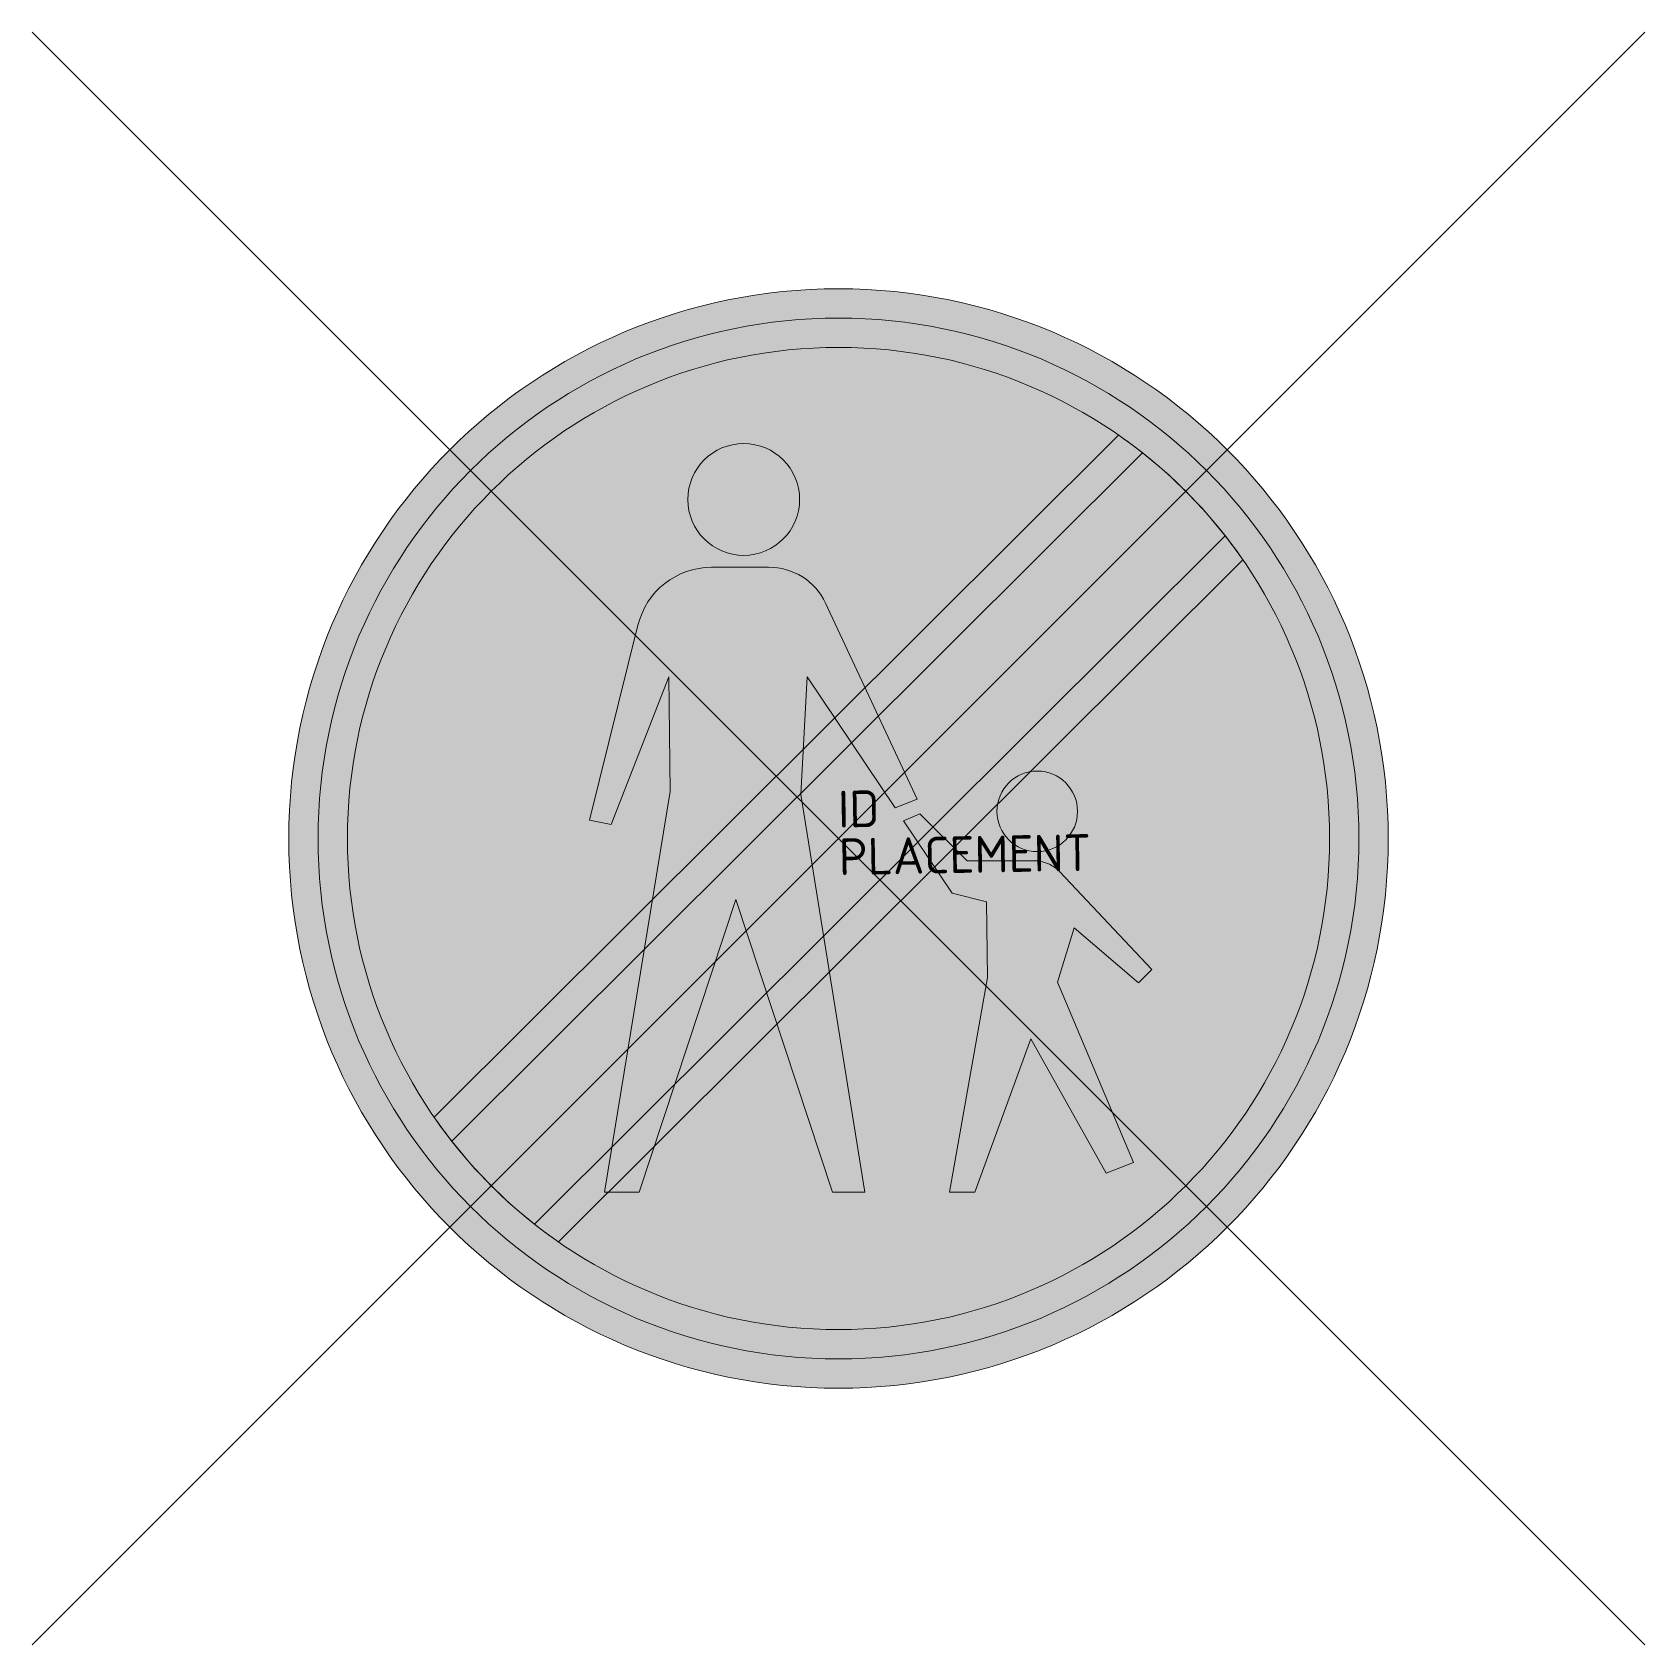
# Model space of a CAD drawing. Extents: x -5.5 to 5.5, y -5.5 to 5.5.
import ezdxf
from ezdxf.enums import TextEntityAlignment as Align

# ---------------------------------------------------------------- set-up
doc = ezdxf.new("R2010")
doc.units = 0
doc.styles.add('NLCS-ISO', font='NLCS-ISO.ttf', dxfattribs={"height": 0.25})

msp = doc.modelspace()

# ---------------------------------------------------------------- hatches: boundary and pattern name
at = {"true_color": 0xf1f0ea}
h = msp.add_hatch(color=7, dxfattribs=at)
h.dxf.hatch_style = 1
h.paths.add_polyline_path([(3.356918426236202, 1.154815430965423), (3.546040591094581, 1.219875455245165, 0.5778775703740554), (-2.833352101912186, 2.456545514862242), (-2.682239989810203, 2.325529754069589, -0.5778775703740551)])
h = msp.add_hatch(color=7, dxfattribs=at)
h.dxf.hatch_style = 1
h.paths.add_polyline_path([(-2.682239989810203, 2.325529754069589), (-2.531127877708219, 2.194513993276936, -0.5778775703740553), (3.167796261377825, 1.089755406685681), (3.356918426236202, 1.154815430965423, 0.5778775703740551)])
h = msp.add_hatch(color=7, dxfattribs=at)
h.dxf.hatch_style = 1
h.paths.add_polyline_path([(-1.315348243849138, 3.080967217839714), (-0.8968491401994068, 2.600378728187624, -0.6435271716839948), (-0.2651726326382047, 2.312836812795195, -0.4301736702111196), (-0.6671047048489307, 1.932112919750491), (-0.671560402364791, 1.849957880533205), (-0.4769953382707781, 1.849957880533205, -0.2942182160257907), (-0.08786521008275239, 1.605184124963336), (0.5366405055860737, 0.2683202527930506), (0.4613146991221648, 0.2385104383855254), (0.4989712177290584, 0.1443627572432296), (0.5554623802644598, 0.1679028698413336), (0.8787031778280121, -0.1521966921924469), (1.310075948667255, -0.1521966921924474), (1.318880283595319, -0.08707459279547392, -0.3753796217921427), (1.080973908605999, 0.1851605113798951, -0.6425593607328596), (1.535524010840343, 0.3928256092541622), (2.79483643741631, 1.846994663795786, 0.3622902882680566)])
h = msp.add_hatch(color=7, dxfattribs=at)
h.dxf.hatch_style = 1
h.paths.add_polyline_path([(-0.866125466458805, 1.849957880533205), (-0.671560402364791, 1.849957880533205), (-0.6671047048489307, 1.932112919750491, -0.3984315623044322), (-1.027739480615519, 2.312836812795195, -0.2168950014685516), (-0.896849140199407, 2.600378728187624), (-1.315348243849139, 3.080967217839713, 0.3003999121999488), (-3.35, 0, 1), (3.35, 0, 0.1470390440910589), (2.794836437416309, 1.846994663795787), (1.535524010840343, 0.3928256092541622, -0.2176120070982764), (1.630397585091342, 0.1851605113798951, -0.4541439820040132), (1.318880283595319, -0.08707459279547392), (1.310075948667254, -0.1521966921924474), (1.355685746848669, -0.1521966921924474, -0.1814952176683639), (1.509453056806017, -0.2275097294062347), (2.137087238754495, -0.8928131992117261), (2.046093562392089, -0.9838068755741292), (1.606754742728207, -0.6103573865347189), (1.493772417657403, -0.980665640044359), (2.011565510064846, -2.210829658203381), (1.826411383310027, -2.283001459887397), (1.311759526432354, -1.366654532702614), (0.9289118693038705, -2.411689962607058), (0.7562971461678942, -2.411689962607057), (1.016764310136502, -0.949278823246885), (1.010507377577201, -0.4314857308394418), (0.7751445593465229, -0.37187887127451), (0.4424800551936574, 0.1208226446451255), (0.4989712177290588, 0.1443627572432291), (0.4613146991221648, 0.238510438385525), (0.3859888926582555, 0.2087006239779989), (-0.2133869387723997, 1.103071671704504), (-0.2573259284388363, 0.2997070695905228), (0.1788716556952781, -2.411689962607058), (-0.04078498488654292, -2.411689962607058), (-0.6998059836324921, -0.4158050916908267), (-1.358826982378441, -2.411689962607058), (-1.59731826688877, -2.411689962607058), (-1.148568509885692, 0.3216701797986812), (-1.157979447224884, 1.103071671704505), (-1.550250810942682, 0.09571829890719652), (-1.697748419090608, 0.1239638801748972), (-1.367489138782952, 1.457608955989445, -0.3447712033637069)])
h = msp.add_hatch(color=7, dxfattribs=at)
h.dxf.hatch_style = 1
edge = h.paths.add_edge_path()
edge.add_arc((-1.001421168211891e-12, -7.407408020299044e-13), 3.349999999998754, 214.5870660847061, 218.0470201822289, ccw=False)
edge.add_line((-2.757936183107335, -1.901654019507056), (1.910821040429612, 2.751592802623872))
edge.add_arc((-1.219024881038422e-13, -1.549871342376719e-13), 3.350000000000197, 51.7623170129296, 55.22227111045089, ccw=False)
edge.add_line((2.073399130283063, 2.631257502895039), (-2.638142558734877, -2.064631647483829))
h = msp.add_hatch(color=7, dxfattribs=at)
h.dxf.hatch_style = 1
edge = h.paths.add_edge_path()
edge.add_arc((-0.6464560566268619, 2.312836812795195), 0.3812834239886574, 0, 360)
h = msp.add_hatch(color=7, dxfattribs=at)
h.dxf.hatch_style = 1
edge = h.paths.add_edge_path()
edge.add_arc((3.597122599785507e-14, 3.597122599785507e-14), 3.349999999999949, 38.04702018222821, 51.762317012929714, ccw=False)
edge.add_line((2.638142558734878, 2.064631647483829), (-2.073399130283062, -2.631257502895039))
edge.add_arc((1.820765760385257e-14, 1.820765760385257e-14), 3.350000000000025, 218.0470201822284, 231.7623170129296, ccw=False)
edge.add_line((-2.638142558734878, -2.064631647483829), (2.073399130283062, 2.631257502895039))
h = msp.add_hatch(color=7, dxfattribs=at)
h.dxf.hatch_style = 1
h.paths.add_polyline_path([(-2.682239989810203, 2.325529754069589), (-2.833352101912186, 2.456545514862242, 0.1804943458269968), (-3.75, 0, 0.4142135623730951), (0, -3.75), (0, -3.55, -0.4142135623730951), (-3.55, 0, -0.1804943458269968)])
h = msp.add_hatch(color=7, dxfattribs=at)
h.dxf.hatch_style = 1
h.paths.add_polyline_path([(-3.35, 0, -0.1804943458269968), (-2.531127877708219, 2.194513993276936), (-2.682239989810203, 2.325529754069589, 0.1804943458269968), (-3.55, 0, 0.4142135623730951), (0, -3.55), (0, -3.35, -0.4142135623730951)])
h = msp.add_hatch(color=7, dxfattribs=at)
h.dxf.hatch_style = 1
edge = h.paths.add_edge_path()
edge.add_arc((-8.65085780787922e-13, -6.425970866530406e-13), 3.350000000001077, 34.58706608470743, 38.04702018222785)
edge.add_line((2.638142558734878, 2.064631647483829), (-2.073399130283063, -2.63125750289504))
edge.add_arc((6.246114736541131e-13, 8.633094239485217e-13), 3.350000000001065, 231.7623170129304, 235.2222711104508)
edge.add_line((-1.91082104042961, -2.751592802623873), (2.757936183107337, 1.901654019507055))
h = msp.add_hatch(color=7, dxfattribs=at)
h.dxf.hatch_style = 1
edge = h.paths.add_edge_path()
edge.add_line((0.1788716556952775, -2.411689962607058), (-0.2573259284388357, 0.2997070695905246))
edge.add_line((-0.2573259284388357, 0.2997070695905246), (-0.2133869387723998, 1.103071671704504))
edge.add_line((-0.2133869387723998, 1.103071671704504), (0.3859888926582556, 0.2087006239779994))
edge.add_line((0.3859888926582556, 0.2087006239779994), (0.5366405055860738, 0.2683202527930506))
edge.add_line((0.5366405055860738, 0.2683202527930506), (-0.0878652100827525, 1.605184124963336))
edge.add_arc((-0.4724126242049482, 1.425545746618118), 0.4244368747912546, 25.03926950410247, 90.61864388377384)
edge.add_line((-0.4769953382707782, 1.849957880533205), (-0.8661254664588044, 1.849957880533205))
edge.add_arc((-0.8661254664588052, 1.333449251143813), 0.5165086293893926, 89.99999999999991, 166.4407292066419)
edge.add_line((-1.368237919717634, 1.454545281285638), (-1.697748419090608, 0.1239638801748972))
edge.add_line((-1.697748419090608, 0.1239638801748972), (-1.550250810942682, 0.09571829890719652))
edge.add_line((-1.550250810942682, 0.09571829890719652), (-1.157979447224884, 1.103071671704504))
edge.add_line((-1.157979447224884, 1.103071671704504), (-1.148568509885692, 0.3216701797986818))
edge.add_line((-1.148568509885692, 0.3216701797986818), (-1.59731826688877, -2.411689962607058))
edge.add_line((-1.59731826688877, -2.411689962607058), (-1.358826982378441, -2.411689962607058))
edge.add_line((-1.358826982378441, -2.411689962607058), (-0.6998059836324922, -0.4158050916908271))
edge.add_line((-0.6998059836324922, -0.4158050916908271), (-0.04078498488654336, -2.411689962607057))
edge.add_line((-0.04078498488654331, -2.411689962607057), (0.1788716556952775, -2.411689962607058))
h = msp.add_hatch(color=7, dxfattribs=at)
h.dxf.hatch_style = 1
h.paths.add_polyline_path([(3.75, 0, 0.08302223750169), (3.546040591094581, 1.219875455245165), (3.356918426236202, 1.154815430965422, -0.08302223750168998), (3.55, 0, -0.4142135623730951), (0, -3.55), (0, -3.75, 0.4142135623730951)])
h = msp.add_hatch(color=7, dxfattribs=at)
h.dxf.hatch_style = 1
h.paths.add_polyline_path([(3.356918426236203, 1.154815430965423), (3.167796261377825, 1.08975540668568, -0.08302223750169), (3.35, 0, -0.4142135623730951), (0, -3.35), (0, -3.55, 0.4142135623730951), (3.55, 0, 0.08302223750169)])
h = msp.add_hatch(color=7, dxfattribs=at)
h.dxf.hatch_style = 1
edge = h.paths.add_edge_path()
edge.add_arc((1.35568574684867, 0.1851605113798951), 0.2747118382426716, 0, 360)
h = msp.add_hatch(color=7, dxfattribs=at)
h.dxf.hatch_style = 1
edge = h.paths.add_edge_path()
edge.add_line((1.826411383310027, -2.283001459887398), (2.011565510064846, -2.210829658203381))
edge.add_line((2.011565510064846, -2.210829658203381), (1.493772417657403, -0.9806656400443581))
edge.add_line((1.493772417657403, -0.9806656400443581), (1.606754742728207, -0.6103573865347185))
edge.add_line((1.606754742728207, -0.6103573865347185), (2.04609356239209, -0.9838068755741292))
edge.add_line((2.04609356239209, -0.9838068755741292), (2.137087238754494, -0.8928131992117265))
edge.add_line((2.137087238754494, -0.8928131992117265), (1.509453056806018, -0.2275097294062349))
edge.add_arc((1.332246941558172, -0.3946824862420971), 0.2436159639870405, 43.3311795067938, 84.47891195420402)
edge.add_line((1.35568574684867, -0.1521966921924474), (0.8787031778280124, -0.1521966921924474))
edge.add_line((0.8787031778280124, -0.1521966921924474), (0.5554623802644599, 0.1679028698413334))
edge.add_line((0.5554623802644599, 0.1679028698413334), (0.442480055193657, 0.1208226446451257))
edge.add_line((0.442480055193657, 0.1208226446451257), (0.7751445593465229, -0.3718788712745105))
edge.add_line((0.7751445593465229, -0.3718788712745105), (1.010507377577201, -0.4314857308394413))
edge.add_line((1.010507377577201, -0.4314857308394413), (1.016764310136502, -0.9492788232468854))
edge.add_line((1.016764310136502, -0.9492788232468854), (0.7562971461678941, -2.411689962607058))
edge.add_line((0.7562971461678941, -2.411689962607058), (0.9289118693038706, -2.411689962607058))
edge.add_line((0.9289118693038706, -2.411689962607058), (1.311759526432354, -1.366654532702613))
edge.add_line((1.311759526432354, -1.366654532702613), (1.826411383310027, -2.283001459887398))

# ---------------------------------------------------------------- linework, layer by layer
for p, q in [((-5.5, 5.5), (5.5, -5.5)), ((-5.5, -5.5), (5.5, 5.5))]:
    msp.add_line(p, q)
at = {"color": 250, "lineweight": 0, "true_color": 0x2a292a}
for points in [[(-2.638142558734878, -2.064631647483829, -0.01509804479011577), (-2.757936183107335, -1.901654019507056), (1.910821040429612, 2.751592802623872, -0.01509804479010925), (2.073399130283063, 2.631257502895039)], [(2.073399130283063, 2.631257502895039, -0.05991581521870652), (2.638142558734878, 2.064631647483829), (-2.073399130283063, -2.631257502895039, -0.05991581521870515), (-2.638142558734878, -2.064631647483829)], [(2.757936183107336, 1.901654019507055, 0.01509804479010547), (2.638142558734878, 2.064631647483829), (-2.073399130283063, -2.63125750289504, 0.01509804479010556), (-1.91082104042961, -2.751592802623873)], [(0.1788716556952775, -2.411689962607058), (-0.2573259284388357, 0.2997070695905246), (-0.2133869387723998, 1.103071671704504), (0.3859888926582556, 0.2087006239779994), (0.5366405055860738, 0.2683202527930506), (-0.0878652100827525, 1.605184124963336, 0.2942182160257906), (-0.4769953382707782, 1.849957880533205), (-0.8661254664588044, 1.849957880533205, 0.3464800841427402), (-1.368237919717634, 1.454545281285638), (-1.697748419090608, 0.1239638801748972), (-1.550250810942682, 0.09571829890719652), (-1.157979447224884, 1.103071671704504), (-1.148568509885692, 0.3216701797986818), (-1.59731826688877, -2.411689962607058), (-1.358826982378441, -2.411689962607058), (-0.6998059836324922, -0.4158050916908271), (-0.04078498488654331, -2.411689962607057)], [(1.826411383310027, -2.283001459887398), (2.011565510064846, -2.210829658203381), (1.493772417657403, -0.9806656400443581), (1.606754742728207, -0.6103573865347185), (2.04609356239209, -0.9838068755741292), (2.137087238754494, -0.8928131992117265), (1.509453056806018, -0.2275097294062349, 0.1814952176683636), (1.35568574684867, -0.1521966921924474), (0.8787031778280124, -0.1521966921924474), (0.5554623802644599, 0.1679028698413334), (0.442480055193657, 0.1208226446451257), (0.7751445593465229, -0.3718788712745105), (1.010507377577201, -0.4314857308394413), (1.016764310136502, -0.9492788232468854), (0.7562971461678941, -2.411689962607058), (0.9289118693038706, -2.411689962607058), (1.311759526432354, -1.366654532702613)]]:
    msp.add_lwpolyline(points, format="xyb", close=True, dxfattribs=at)
for centre, radius in [((0, 0), 3.75), ((0, 0), 3.55), ((0, 0), 3.35), ((-0.6464560566268619, 2.312836812795195), 0.3812834239886574), ((1.35568574684867, 0.1851605113798951), 0.2747118382426716)]:
    msp.add_circle(centre, radius, dxfattribs=at)

# ---------------------------------------------------------------- texts
at = {"style": 'NLCS-ISO'}
msp.add_attdef('ID', text='', height=0.25, rotation=1, dxfattribs=at).set_placement((0, 0), align=Align.BOTTOM_LEFT)
msp.add_attdef('PLACEMENT', text='', height=0.25, rotation=1, dxfattribs=at).set_placement((0, 0), align=Align.TOP_LEFT)

doc.saveas('drawing.dxf')
